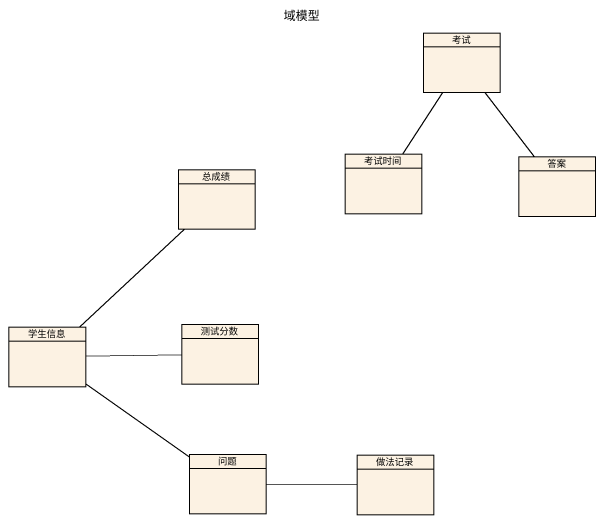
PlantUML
@startuml
title 域模型
hide circle
hide empty members
class 考试
class 考试时间
class 答案
class 总成绩
class 学生信息
class 测试分数
class 问题
class 做法记录
考试 -- 考试时间
考试 -- 答案
学生信息 -up- 总成绩
学生信息 -right- 测试分数
学生信息 -- 问题
问题 -right- 做法记录
@enduml
